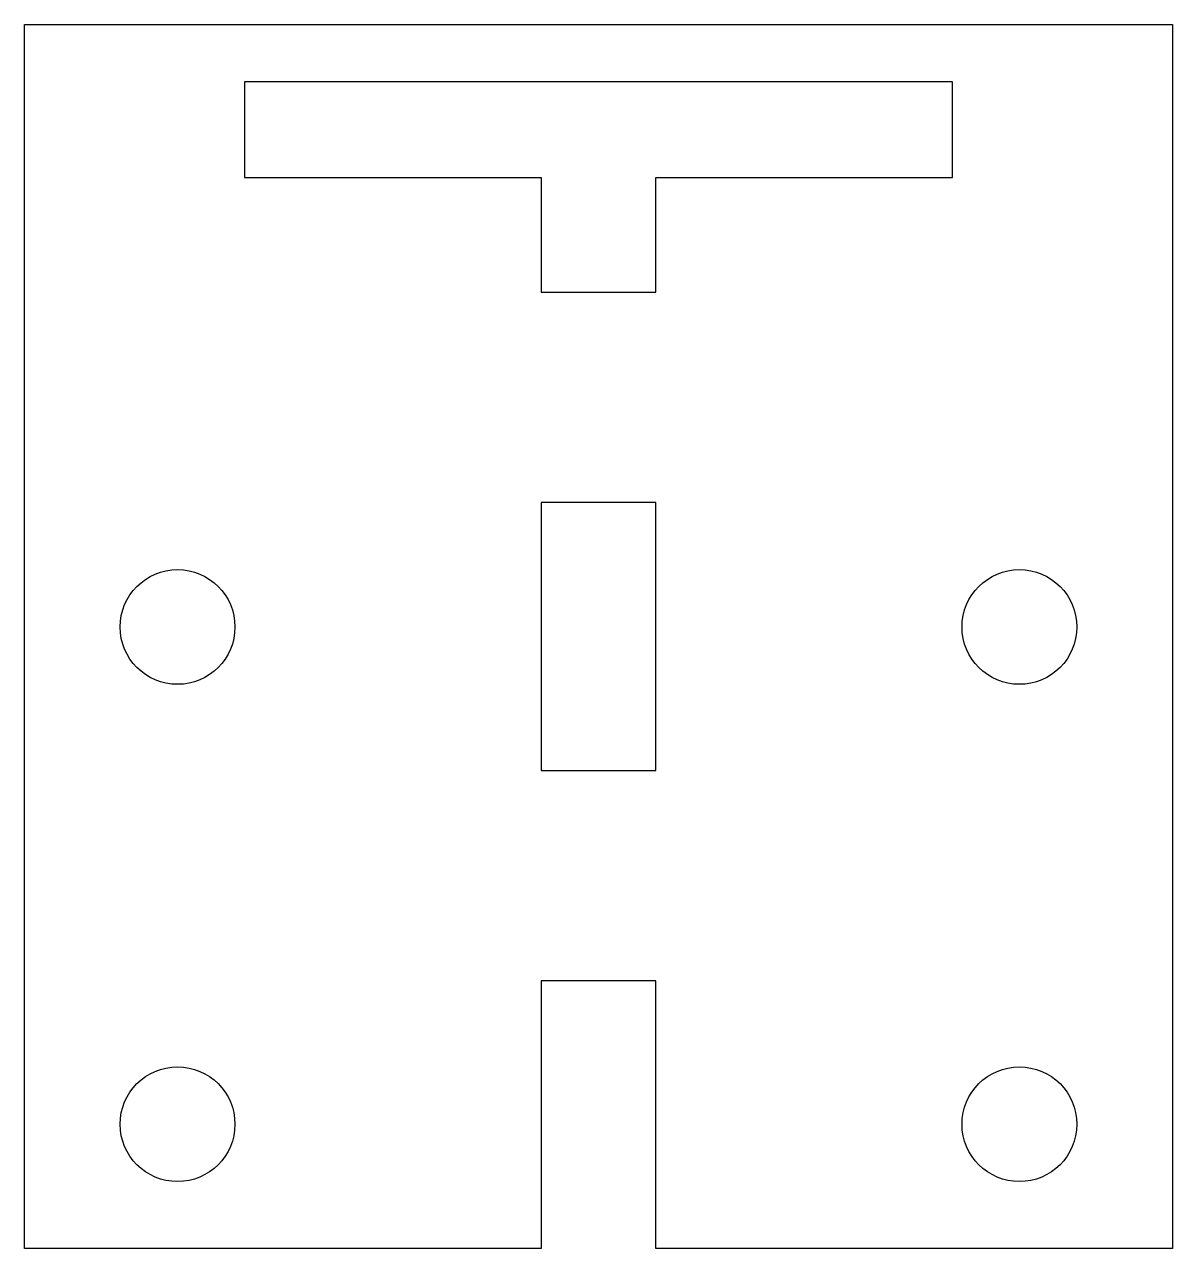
# Model space of a CAD drawing. Header units: millimetres. Extents: x -27.1 to 2.9, y -10.2 to 21.8.
import ezdxf

# ---------------------------------------------------------------- set-up
doc = ezdxf.new("R2010")
doc.units = ezdxf.units.MM
doc.layers.get('0').update_dxf_attribs({"linetype": 'CONTINUOUS'})

msp = doc.modelspace()

# ---------------------------------------------------------------- linework, layer by layer
for points in [[(-27.109, 21.794), (2.891, 21.794), (2.891, -10.206), (-10.609, -10.206), (-10.609, -3.206), (-13.609, -3.206), (-13.609, -10.206), (-27.109, -10.206)], [(-2.859, 20.294), (-21.359, 20.294), (-21.359, 17.794), (-13.609, 17.794), (-13.609, 14.794), (-10.609, 14.794), (-10.609, 17.794), (-2.859, 17.794)], [(-10.609, 9.294), (-13.609, 9.294), (-13.609, 2.294), (-10.609, 2.294)]]:
    msp.add_lwpolyline(points, close=True)
for centre in [(-23.109, 6.044), (-1.109, 6.044), (-23.109, -6.956), (-1.109, -6.956)]:
    msp.add_circle(centre, 1.5)

doc.saveas('drawing.dxf')
